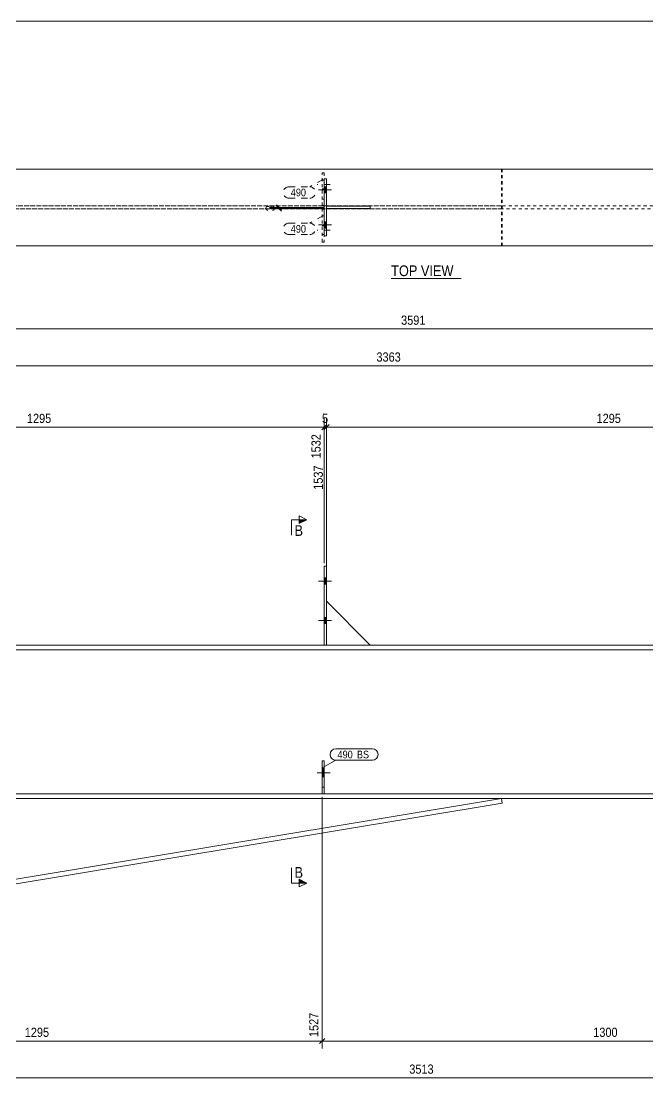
# Model space of a CAD drawing. Header units: millimetres. Extents: x 2 to 825, y 1 to 579.
# Drawn here: x 209.3 to 413.7, y 234.7 to 579 of the extents above; entities that cross this region are included whole.
import ezdxf

# ---------------------------------------------------------------- set-up
doc = ezdxf.new("R2010")
doc.units = ezdxf.units.MM
for name, pattern in [('XKITLINE00', [0]), ('XKITLINE01', [4, 1, -1, 1, -1]), ('XKITLINE02', [4, 2, -2])]:
    doc.linetypes.add(name, pattern=pattern)
for name, color, linetype, lineweight in [('Bolt', 3, 'Continuous', 0), ('Dimensions', 7, 'Continuous', 0), ('DrawingSheet', 5, 'Continuous', 0), ('OtherObjectType', 7, 'Continuous', 0), ('Part', 2, 'Continuous', 0), ('PartMark', 7, 'Continuous', 0), ('Section', 6, 'Continuous', 0)]:
    doc.layers.add(name, color=color, linetype=linetype, lineweight=lineweight)
doc.styles.add('ARIAL', font='ARIAL.TTF')

# ---------------------------------------------------------------- blocks, each defined once
blk = doc.blocks.new('*A7')
at = {"layer": 'Bolt'}
blk.add_hatch(color=3, dxfattribs=at).paths.add_polyline_path([(308.2, 332.75), (307.49, 332.75), (307.49, 335.55), (308.2, 335.55)], flags=17)
at = {"layer": 'Bolt', "color": 3, "linetype": 'XKITLINE00', "lineweight": 0}
for p, q in [((310.13, 334.15), (305.84, 334.15)), ((308.2, 335.55), (307.49, 335.55)), ((308.2, 332.75), (307.49, 332.75))]:
    blk.add_line(p, q, dxfattribs=at)
blk = doc.blocks.new('*A12')
at = {"layer": 'Bolt', "color": 3, "linetype": 'XKITLINE02', "lineweight": 0}
for p, q in [((310.13, 334.15), (305.84, 334.15)), ((308.2, 335.55), (307.49, 335.55)), ((308.2, 332.75), (307.49, 332.75))]:
    blk.add_line(p, q, dxfattribs=at)
blk = doc.blocks.new('*A13')
at = {"layer": 'Bolt'}
for points in [[(308.2, 397.58), (308.92, 397.58), (308.92, 395.58), (308.2, 395.58)], [(308.2, 397.58), (308.92, 397.58), (308.92, 395.58), (308.2, 395.58)], [(308.2, 384.72), (308.92, 384.72), (308.92, 382.72), (308.2, 382.72)], [(308.2, 384.72), (308.92, 384.72), (308.92, 382.72), (308.2, 382.72)]]:
    blk.add_hatch(color=3, dxfattribs=at).paths.add_polyline_path(points, flags=17)
at = {"layer": 'Bolt', "color": 3, "linetype": 'XKITLINE00', "lineweight": 0}
for p, q in [((310.57, 396.58), (306.29, 396.58)), ((310.57, 396.58), (306.29, 396.58)), ((308.92, 397.58), (308.2, 397.58)), ((308.92, 397.58), (308.2, 397.58)), ((308.92, 395.58), (308.2, 395.58)), ((308.92, 395.58), (308.2, 395.58)), ((310.57, 383.72), (306.29, 383.72)), ((310.57, 383.72), (306.29, 383.72)), ((308.92, 384.72), (308.2, 384.72)), ((308.92, 384.72), (308.2, 384.72)), ((308.92, 382.72), (308.2, 382.72)), ((308.92, 382.72), (308.2, 382.72))]:
    blk.add_line(p, q, dxfattribs=at)
blk = doc.blocks.new('*A17')
at = {"layer": 'Part', "color": 2, "linetype": 'XKITLINE00', "lineweight": 0}
for p, q in [((591.32, 375.72), (94.68, 375.72)), ((591.32, 374.15), (94.51, 374.15)), ((591.32, 327.29), (89.57, 327.29)), ((89.4, 325.72), (591.32, 325.72))]:
    blk.add_line(p, q, dxfattribs=at)
blk = doc.blocks.new('*A19')
at = {"layer": 'Part', "color": 2, "linetype": 'XKITLINE00', "lineweight": 0}
for p, q in [((307.49, 327.29), (307.49, 338.01)), ((307.49, 338.01), (308.2, 338.01)), ((308.2, 338.01), (308.2, 327.29))]:
    blk.add_line(p, q, dxfattribs=at)
at = {"layer": 'Part', "color": 7, "linetype": 'XKITLINE01', "lineweight": 0}
for p, q in [((307.49, 329.44), (308.2, 329.44)), ((308.2, 327.29), (307.49, 327.29))]:
    blk.add_line(p, q, dxfattribs=at)
blk = doc.blocks.new('*A27')
at = {"layer": 'Part', "color": 7, "linetype": 'XKITLINE01', "lineweight": 0}
for p, q in [((307.49, 338.01), (307.49, 327.29)), ((308.2, 338.01), (307.49, 338.01)), ((308.2, 327.29), (308.2, 338.01)), ((307.49, 329.44), (308.2, 329.44)), ((307.49, 327.29), (308.2, 327.29))]:
    blk.add_line(p, q, dxfattribs=at)
blk = doc.blocks.new('*A28')
at = {"layer": 'Part', "color": 2, "linetype": 'XKITLINE00', "lineweight": 0}
blk.add_line((323.2, 375.72), (308.92, 390.01), dxfattribs=at)
at = {"layer": 'Part', "color": 7, "linetype": 'XKITLINE01', "lineweight": 0}
for p, q in [((308.92, 390.01), (308.92, 375.72)), ((308.92, 375.72), (323.2, 375.72))]:
    blk.add_line(p, q, dxfattribs=at)
blk = doc.blocks.new('*A29')
at = {"layer": 'Part', "color": 2, "linetype": 'XKITLINE00', "lineweight": 0}
for p, q in [((308.92, 401.44), (308.2, 401.44)), ((308.2, 401.44), (308.2, 375.72)), ((308.92, 375.72), (308.92, 401.44))]:
    blk.add_line(p, q, dxfattribs=at)
at = {"layer": 'Part', "color": 7, "linetype": 'XKITLINE01', "lineweight": 0}
blk.add_line((308.2, 375.72), (308.92, 375.72), dxfattribs=at)
blk = doc.blocks.new('*A34')
at = {"layer": 'Part', "color": 2, "linetype": 'XKITLINE00', "lineweight": 0}
for p, q in [((366.18, 324.17), (84.31, 277.42)), ((84.48, 279.04), (365.92, 325.72)), ((91.49, 325.72), (89.18, 323.65)), ((365.92, 325.72), (366.18, 324.17))]:
    blk.add_line(p, q, dxfattribs=at)
at = {"layer": 'Part', "color": 7, "linetype": 'XKITLINE01', "lineweight": 0}
for p, q in [((84.31, 277.42), (89.18, 323.65)), ((365.92, 325.72), (91.49, 325.72))]:
    blk.add_line(p, q, dxfattribs=at)
blk = doc.blocks.new('*A36')
at = {"layer": 'Bolt', "color": 3, "linetype": 'XKITLINE02', "lineweight": 0}
for p, q in [((310.13, 510.89), (305.84, 510.89)), ((308.2, 512.29), (307.49, 512.29)), ((308.2, 509.49), (307.49, 509.49))]:
    blk.add_line(p, q, dxfattribs=at)
blk = doc.blocks.new('*A41')
at = {"layer": 'Bolt', "color": 3, "linetype": 'XKITLINE02', "lineweight": 0}
for p, q in [((308.2, 527.15), (307.49, 527.15)), ((310.13, 525.75), (305.84, 525.75)), ((308.2, 524.34), (307.49, 524.34))]:
    blk.add_line(p, q, dxfattribs=at)
blk = doc.blocks.new('*A42')
at = {"layer": 'Bolt'}
for points in [[(308.2, 525.03), (308.92, 525.03), (308.92, 523.03), (308.2, 523.03)], [(308.2, 525.03), (308.92, 525.03), (308.92, 523.03), (308.2, 523.03)], [(308.2, 513.6), (308.92, 513.6), (308.92, 511.6), (308.2, 511.6)], [(308.2, 513.6), (308.92, 513.6), (308.92, 511.6), (308.2, 511.6)]]:
    blk.add_hatch(color=3, dxfattribs=at).paths.add_polyline_path(points, flags=17)
at = {"layer": 'Bolt', "color": 3, "linetype": 'XKITLINE00', "lineweight": 0}
for p, q in [((310.57, 524.03), (306.29, 524.03)), ((310.57, 524.03), (306.29, 524.03)), ((308.92, 525.03), (308.2, 525.03)), ((308.92, 525.03), (308.2, 525.03)), ((308.92, 523.03), (308.2, 523.03)), ((308.92, 523.03), (308.2, 523.03)), ((308.92, 513.6), (308.2, 513.6)), ((308.92, 513.6), (308.2, 513.6)), ((310.57, 512.6), (306.29, 512.6)), ((310.57, 512.6), (306.29, 512.6)), ((308.92, 511.6), (308.2, 511.6)), ((308.92, 511.6), (308.2, 511.6))]:
    blk.add_line(p, q, dxfattribs=at)
blk = doc.blocks.new('*A46')
at = {"layer": 'Part', "color": 2, "linetype": 'XKITLINE00', "lineweight": 0}
for p, q in [((591.32, 530.82), (94.83, 530.82)), ((591.32, 505.82), (94.83, 505.82))]:
    blk.add_line(p, q, dxfattribs=at)
at = {"layer": 'Part', "color": 7, "linetype": 'XKITLINE01', "lineweight": 0}
for p, q in [((591.32, 518.82), (89.57, 518.82)), ((89.57, 517.82), (591.32, 517.82))]:
    blk.add_line(p, q, dxfattribs=at)
blk = doc.blocks.new('*A48')
at = {"layer": 'Part', "color": 7, "linetype": 'XKITLINE01', "lineweight": 0}
for p, q in [((307.49, 507.03), (307.49, 517.75)), ((307.49, 517.75), (308.2, 517.75)), ((308.2, 517.75), (308.2, 507.03)), ((307.49, 515.6), (308.2, 515.6)), ((308.2, 507.03), (307.49, 507.03))]:
    blk.add_line(p, q, dxfattribs=at)
blk = doc.blocks.new('*A56')
at = {"layer": 'Part', "color": 7, "linetype": 'XKITLINE01', "lineweight": 0}
for p, q in [((307.49, 518.89), (307.49, 529.6)), ((307.49, 529.6), (308.2, 529.6)), ((308.2, 529.6), (308.2, 518.89)), ((307.49, 521.03), (308.2, 521.03)), ((308.2, 518.89), (307.49, 518.89))]:
    blk.add_line(p, q, dxfattribs=at)
blk = doc.blocks.new('*A57')
at = {"layer": 'Part', "color": 2, "linetype": 'XKITLINE00', "lineweight": 0}
for p, q in [((308.92, 518.67), (323.2, 518.67)), ((323.2, 517.96), (308.92, 517.96)), ((323.2, 517.96), (323.2, 518.67))]:
    blk.add_line(p, q, dxfattribs=at)
at = {"layer": 'Part', "color": 7, "linetype": 'XKITLINE01', "lineweight": 0}
blk.add_line((308.92, 517.96), (308.92, 518.67), dxfattribs=at)
blk.add_line((308.92, 517.96), (308.92, 518.67), dxfattribs=at)
blk = doc.blocks.new('*A58')
at = {"layer": 'Part', "color": 2, "linetype": 'XKITLINE00', "lineweight": 0}
for p, q in [((308.2, 509.03), (308.2, 527.6)), ((308.2, 527.6), (308.92, 527.6)), ((308.92, 527.6), (308.92, 509.03)), ((308.92, 509.03), (308.2, 509.03))]:
    blk.add_line(p, q, dxfattribs=at)
blk = doc.blocks.new('*A63')
at = {"layer": 'Part', "color": 7, "linetype": 'XKITLINE01', "lineweight": 0}
for p, q in [((366.18, 530.82), (84.31, 530.82)), ((84.31, 505.82), (84.31, 530.82)), ((84.48, 518.82), (84.48, 530.82)), ((365.92, 505.82), (365.92, 530.82)), ((366.18, 505.82), (366.18, 530.82)), ((365.92, 518.82), (84.48, 518.82)), ((365.92, 517.82), (84.48, 517.82)), ((84.48, 505.82), (84.48, 517.82)), ((89.18, 518.82), (89.18, 517.82)), ((91.49, 517.82), (91.49, 518.82)), ((84.31, 505.82), (366.18, 505.82))]:
    blk.add_line(p, q, dxfattribs=at)
blk = doc.blocks.new('*A90')
at = {"layer": 'DrawingSheet', "color": 5, "linetype": 'XKITLINE00', "lineweight": 0}
blk.add_line((825, 579), (5, 579), dxfattribs=at)
blk = doc.blocks.new('*A98')
at = {"layer": 'Dimensions', "color": 7, "linetype": 'XKITLINE00', "lineweight": 0}
blk.add_line((81.2, 478.72), (594.18, 478.72), dxfattribs=at)
at = {"layer": 'Dimensions', "color": 3, "style": 'ARIAL', "width": 0.85}
blk.add_text('3591', height=3, dxfattribs=at).set_placement((333.24, 480.07))
blk = doc.blocks.new('*A114')
at = {"layer": 'PartMark', "color": 7, "linetype": 'XKITLINE00', "lineweight": 0}
for p, q in [((311.91, 341.91), (323.88, 341.91)), ((307.67, 335.82), (311.91, 338.21)), ((311.91, 338.21), (323.88, 338.21))]:
    blk.add_line(p, q, dxfattribs=at)
for centre, start, end in [((311.91, 340.06), 90, 270), ((323.88, 340.06), 270, 90)]:
    blk.add_arc(centre, 1.85, start, end, dxfattribs=at)
at = {"layer": 'PartMark', "color": 3, "style": 'ARIAL', "width": 0.85}
for s, p in [('490', (312.51, 338.81)), ('BS', (318.83, 338.81))]:
    blk.add_text(s, height=2.5, dxfattribs=at).set_placement(p)
blk = doc.blocks.new('*A117')
at = {"layer": 'Section'}
for points in [[(299.99, 416.53), (302.49, 416.53), (299.99, 415.28)], [(299.99, 299.41), (302.49, 298.16), (299.99, 298.16)]]:
    blk.add_hatch(color=3, dxfattribs=at).paths.add_polyline_path(points, flags=17)
at = {"layer": 'Section', "color": 3, "linetype": 'XKITLINE00', "lineweight": 0}
for p, q in [((299.99, 415.28), (299.99, 417.78)), ((299.99, 417.78), (302.49, 416.53)), ((302.49, 416.53), (299.99, 415.28)), ((302.49, 298.16), (299.99, 299.41)), ((299.99, 299.41), (299.99, 296.91)), ((302.49, 298.16), (299.99, 296.91))]:
    blk.add_line(p, q, dxfattribs=at)
at = {"layer": 'Section', "color": 1, "linetype": 'XKITLINE00', "lineweight": 0}
for p, q in [((297.49, 416.53), (297.49, 411.53)), ((297.49, 416.53), (302.49, 416.53)), ((297.49, 298.16), (297.49, 303.16)), ((297.49, 298.16), (302.49, 298.16))]:
    blk.add_line(p, q, dxfattribs=at)
at = {"layer": 'Section', "color": 7, "style": 'ARIAL', "width": 0.85}
for p in [(298.49, 411.28), (298.49, 299.91)]:
    blk.add_text('B', height=3.5, dxfattribs=at).set_placement(p)
blk = doc.blocks.new('*A127')
at = {"layer": 'Dimensions', "color": 7, "linetype": 'XKITLINE00', "lineweight": 0}
for p, q in [((307.49, 326.29), (307.49, 244.32)), ((122.49, 285.89), (122.49, 244.32)), ((123.34, 247.57), (121.64, 245.87)), ((122.49, 246.72), (307.49, 246.72)), ((308.34, 247.57), (306.64, 245.87))]:
    blk.add_line(p, q, dxfattribs=at)
at = {"layer": 'Dimensions', "color": 3}
for p in [(122.49, 246.72), (307.49, 246.72)]:
    blk.add_point(p, dxfattribs=at)
at = {"layer": 'Dimensions', "color": 3, "style": 'ARIAL', "width": 0.85}
blk.add_text('1527', height=3, rotation=90.0002, dxfattribs=at).set_placement((306.29, 248.02))
blk.add_text('1295', height=3, dxfattribs=at).set_placement((210.54, 248.07))
blk = doc.blocks.new('*A128')
at = {"layer": 'Dimensions', "color": 7, "linetype": 'XKITLINE00', "lineweight": 0}
for p, q in [((307.49, 326.29), (307.49, 244.32)), ((493.2, 326.29), (493.2, 244.32)), ((308.34, 247.57), (306.64, 245.87)), ((307.49, 246.72), (493.2, 246.72)), ((494.05, 247.57), (492.35, 245.87))]:
    blk.add_line(p, q, dxfattribs=at)
at = {"layer": 'Dimensions', "color": 3}
for p in [(307.49, 246.72), (493.2, 246.72)]:
    blk.add_point(p, dxfattribs=at)
at = {"layer": 'Dimensions', "color": 3, "style": 'ARIAL', "width": 0.85}
blk.add_text('2827', height=3, rotation=90.0002, dxfattribs=at).set_placement((492, 248.02))
blk.add_text('1300', height=3, dxfattribs=at).set_placement((395.89, 248.07))
blk = doc.blocks.new('*A130')
at = {"layer": 'Dimensions', "color": 7, "linetype": 'XKITLINE00', "lineweight": 0}
blk.add_line((89.4, 234.72), (591.32, 234.72), dxfattribs=at)
at = {"layer": 'Dimensions', "color": 3, "style": 'ARIAL', "width": 0.85}
blk.add_text('3513', height=3, dxfattribs=at).set_placement((335.91, 236.07))
blk = doc.blocks.new('*A132')
at = {"layer": 'Dimensions', "color": 7, "linetype": 'XKITLINE00', "lineweight": 0}
blk.add_line((89.4, 466.72), (569.89, 466.72), dxfattribs=at)
at = {"layer": 'Dimensions', "color": 3, "style": 'ARIAL', "width": 0.85}
blk.add_text('3363', height=3, dxfattribs=at).set_placement((325.2, 468.07))
blk = doc.blocks.new('*A136')
at = {"layer": 'Dimensions', "color": 7, "linetype": 'XKITLINE00', "lineweight": 0}
for p, q in [((124.05, 447.57), (122.35, 445.87)), ((123.2, 391.01), (123.2, 449.57)), ((309.05, 447.57), (307.35, 445.87)), ((308.2, 402.44), (308.2, 449.57)), ((123.2, 446.72), (308.2, 446.72))]:
    blk.add_line(p, q, dxfattribs=at)
at = {"layer": 'Dimensions', "color": 3}
for p in [(123.2, 446.72), (308.2, 446.72)]:
    blk.add_point(p, dxfattribs=at)
at = {"layer": 'Dimensions', "color": 3, "style": 'ARIAL', "width": 0.85}
blk.add_text('1295', height=3, dxfattribs=at).set_placement((211.25, 448.07))
blk.add_text('1532', height=3, rotation=90.0002, dxfattribs=at).set_placement((307, 436.52))
blk = doc.blocks.new('*A137')
at = {"layer": 'Dimensions', "color": 7, "linetype": 'XKITLINE00', "lineweight": 0}
for p, q in [((309.05, 447.57), (307.35, 445.87)), ((309.76, 447.57), (308.07, 445.87)), ((308.2, 402.44), (308.2, 449.57)), ((308.92, 391.01), (308.92, 449.57)), ((308.2, 446.72), (308.92, 446.72))]:
    blk.add_line(p, q, dxfattribs=at)
at = {"layer": 'Dimensions', "color": 3}
for p in [(308.2, 446.72), (308.92, 446.72)]:
    blk.add_point(p, dxfattribs=at)
at = {"layer": 'Dimensions', "color": 3, "style": 'ARIAL', "width": 0.85}
blk.add_text('5', height=3, dxfattribs=at).set_placement((307.45, 448.07))
blk.add_text('1537', height=3, rotation=90.0002, dxfattribs=at).set_placement((307.72, 426.32))
blk = doc.blocks.new('*A138')
at = {"layer": 'Dimensions', "color": 7, "linetype": 'XKITLINE00', "lineweight": 0}
for p, q in [((309.76, 447.57), (308.07, 445.87)), ((308.92, 391.01), (308.92, 449.57)), ((494.76, 447.57), (493.07, 445.87)), ((493.92, 402.44), (493.92, 449.57)), ((308.92, 446.72), (493.92, 446.72))]:
    blk.add_line(p, q, dxfattribs=at)
at = {"layer": 'Dimensions', "color": 3}
for p in [(308.92, 446.72), (493.92, 446.72)]:
    blk.add_point(p, dxfattribs=at)
at = {"layer": 'Dimensions', "color": 3, "style": 'ARIAL', "width": 0.85}
blk.add_text('1295', height=3, dxfattribs=at).set_placement((396.96, 448.07))
blk.add_text('2832', height=3, rotation=90.0002, dxfattribs=at).set_placement((492.72, 436.52))
blk = doc.blocks.new('*A147')
at = {"layer": 'Dimensions', "color": 7, "linetype": 'XKITLINE00', "lineweight": 0}
for p, q in [((307.92, 518.32), (290.55, 518.32)), ((307.92, 517.96), (290.55, 517.96)), ((292.56, 519.17), (294.25, 517.47)), ((292.56, 518.81), (294.25, 517.11)), ((293.4, 517.96), (293.4, 518.32))]:
    blk.add_line(p, q, dxfattribs=at)
at = {"layer": 'Dimensions', "color": 3}
for p in [(293.4, 518.32), (293.4, 517.96)]:
    blk.add_point(p, dxfattribs=at)
at = {"layer": 'Dimensions', "color": 3, "style": 'ARIAL', "width": 0.85}
blk.add_text('3', height=3, rotation=90.0002, dxfattribs=at).set_placement((292.05, 517.03))
blk = doc.blocks.new('*A153')
at = {"layer": 'PartMark', "color": 7, "linetype": 'XKITLINE02', "lineweight": 0}
for p, q in [((307.67, 527.42), (303.43, 525.03)), ((296.67, 525.03), (303.43, 525.03)), ((296.67, 521.33), (303.43, 521.33))]:
    blk.add_line(p, q, dxfattribs=at)
for centre, start, end in [((296.67, 523.18), 90, 270), ((303.43, 523.18), 270, 90)]:
    blk.add_arc(centre, 1.85, start, end, dxfattribs=at)
at = {"layer": 'PartMark', "color": 3, "style": 'ARIAL', "width": 0.85}
blk.add_text('490', height=2.5, dxfattribs=at).set_placement((297.27, 521.93))
blk = doc.blocks.new('*A157')
at = {"layer": 'PartMark', "color": 7, "linetype": 'XKITLINE02', "lineweight": 0}
for p, q in [((296.67, 513.17), (303.43, 513.17)), ((307.67, 515.56), (303.43, 513.17)), ((296.67, 509.47), (303.43, 509.47))]:
    blk.add_line(p, q, dxfattribs=at)
for centre, start, end in [((296.67, 511.32), 90, 270), ((303.43, 511.32), 270, 90)]:
    blk.add_arc(centre, 1.85, start, end, dxfattribs=at)
at = {"layer": 'PartMark', "color": 3, "style": 'ARIAL', "width": 0.85}
blk.add_text('490', height=2.5, dxfattribs=at).set_placement((297.27, 510.07))
blk = doc.blocks.new('*A163')
at = {"layer": 'OtherObjectType', "color": 7, "linetype": 'XKITLINE00', "lineweight": 0}
blk.add_line((329.99, 495.17), (352.81, 495.17), dxfattribs=at)
at = {"layer": 'OtherObjectType', "color": 7, "style": 'ARIAL', "width": 0.85}
blk.add_text('TOP VIEW', height=3.5, dxfattribs=at).set_placement((329.99, 495.92))

msp = doc.modelspace()

# ---------------------------------------------------------------- block references
at = {"lineweight": 0}
for name in ['*A90', '*A63', '*A153', '*A41', '*A56', '*A58', '*A42', '*A147', '*A48', '*A57', '*A157', '*A36', '*A163', '*A98', '*A132', '*A136', '*A137', '*A138', '*A117', '*A29', '*A13', '*A28', '*A114', '*A19', '*A27', '*A7', '*A12', '*A34', '*A130', '*A127', '*A128']:
    msp.add_blockref(name, (0, 0), dxfattribs=at)
at = {"layer": 'Part', "lineweight": 0}
for name in ['*A46', '*A17']:
    msp.add_blockref(name, (0, 0), dxfattribs=at)

doc.saveas('drawing.dxf')
